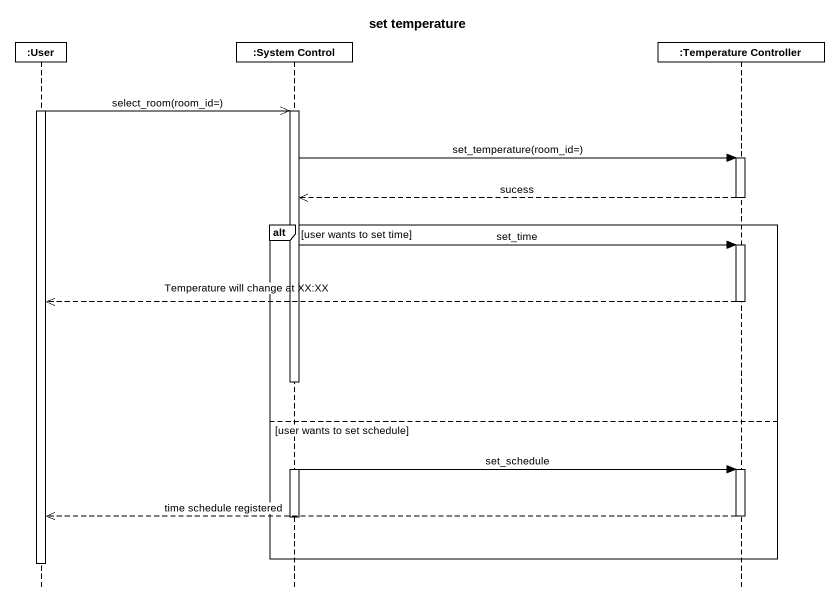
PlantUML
@startuml
title set temperature
hide footbox
participant ":User" as User
participant ":System Control" as System_Control
participant ":Temperature Controller" as Temperature_Controller

activate User
User ->> System_Control : select_room(room_id=)
activate System_Control
System_Control -> Temperature_Controller : set_temperature(room_id=)
activate Temperature_Controller
Temperature_Controller -->> System_Control : sucess
deactivate Temperature_Controller
alt user wants to set time
  System_Control -> Temperature_Controller : set_time
  activate Temperature_Controller
  Temperature_Controller -->> User : Temperature will change at XX:XX
  deactivate Temperature_Controller
else user wants to set schedule
  System_Control -> Temperature_Controller : set_schedule
  activate Temperature_Controller
  Temperature_Controller -->> User : time schedule registered
  deactivate Temperature_Controller
  deactivate System_Control
end
deactivate User
@enduml
